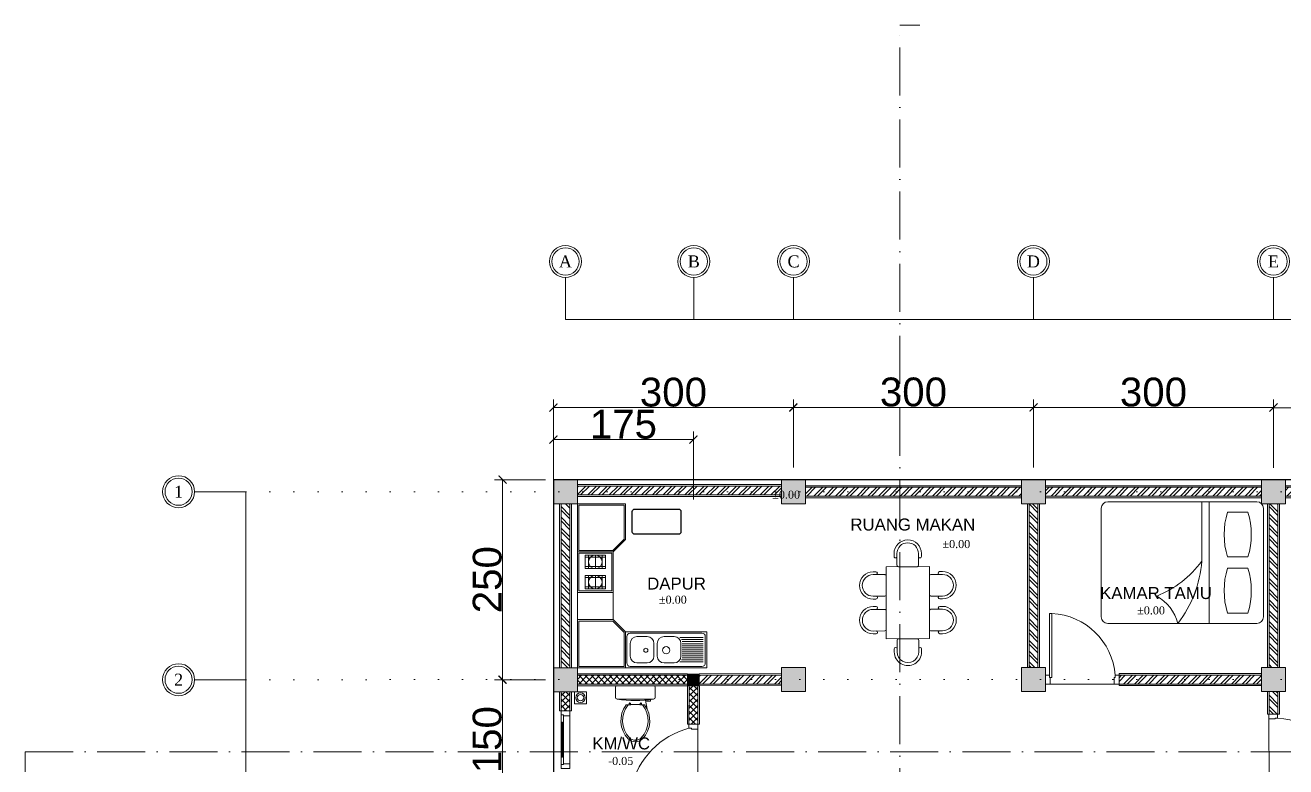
# Model space of a CAD drawing. Header units: millimetres. Extents: x -12161372 to 46643, y -9506984 to 15358.
# Drawn here: x 8129 to 9704, y 5931 to 6858 of the extents above; entities that cross this region are included whole.
import ezdxf

# ---------------------------------------------------------------- set-up
doc = ezdxf.new("R2010")
doc.units = ezdxf.units.MM
doc.linetypes.add('ACAD_ISO07W100', pattern=[3, 0, -3])
doc.linetypes.add('ACAD_ISO10W100', pattern=[18, 12, -3, 0, -3])
for name, color, linetype, lineweight in [('arsiran', 202, 'Continuous', 0), ('dimensi', 50, 'Continuous', 5), ('dinding', 110, 'Continuous', 9), ('furniture', 7, 'Continuous', 5), ('garis potongan', 3, 'ACAD_ISO10W100', 18), ('interior', 7, 'Continuous', 13), ('jendela', 7, 'Continuous', 15), ('kolom', 150, 'Continuous', 13), ('pintu', 7, 'Continuous', 13), ('teks', 255, 'Continuous', 5)]:
    doc.layers.add(name, color=color, linetype=linetype, lineweight=lineweight)
doc.layers.add('GRID', color=7, linetype='Continuous', plot=False)
doc.layers.add('lantai', color=9, linetype='Continuous')
doc.styles.get("Standard").update_dxf_attribs({"font": 'arial.ttf'})
doc.styles.add('teks2', font='times.ttf', dxfattribs={"height": 15})
doc.styles.add('teks3', font='times.ttf', dxfattribs={"height": 25})
doc.dimstyles.new('ISO-25', dxfattribs={"dimtxt": 4.5, "dimasz": 10, "dimexe": 10, "dimexo": 10, "dimtad": 1, "dimtxsty": 'Standard', "dimblk": 'ARCHTICK', "dimcen": 2.5, "dimclrt": 256, "dimadec": 0, "dimazin": 0, "dimtfac": 1, "dimtmove": 0, "dimatfit": 3, "dimfxl": 75, "dimfxlon": 1, "dimtfillclr": 256, "dimlwd": -1, "dimlwe": -1, "dimarcsym": 0})

# ---------------------------------------------------------------- blocks, each defined once
blk = doc.blocks.new('*U21')
at = {"layer": 'arsiran'}
h = blk.add_hatch(dxfattribs=at)
h.set_pattern_fill('ANSI32', color=256)
h.set_pattern_definition([(45, (-2340.073, -4513.269), (-6.735192, 6.735192), []), (45, (-2335.583, -4513.269), (-6.735192, 6.735192), [])])
h.paths.add_polyline_path([(0, 5.5), (0, -5.5), (204.6, -5.5), (204.6, 5.5)])
blk.add_lwpolyline([(0, -5.5), (204.6, -5.5), (204.6, 5.5), (0, 5.5)], close=True, dxfattribs=at)
at = {"layer": 'dinding'}
blk.add_lwpolyline([(0, -7.5), (204.6, -7.5), (204.6, 7.5), (0, 7.5)], close=True, dxfattribs=at)
blk = doc.blocks.new('*U22')
at = {"layer": 'arsiran'}
h = blk.add_hatch(dxfattribs=at)
h.set_pattern_fill('ANSI32', color=256)
h.set_pattern_definition([(45, (-2339.748, -4513.269), (-6.735192, 6.735192), []), (45, (-2335.258, -4513.269), (-6.735192, 6.735192), [])])
h.paths.add_polyline_path([(0, 5.5), (0, -5.5), (204.9, -5.5), (204.9, 5.5)])
blk.add_lwpolyline([(0, -5.5), (204.9, -5.5), (204.9, 5.5), (0, 5.5)], close=True, dxfattribs=at)
at = {"layer": 'dinding'}
blk.add_lwpolyline([(0, -7.5), (204.9, -7.5), (204.9, 7.5), (0, 7.5)], close=True, dxfattribs=at)
blk = doc.blocks.new('*U23')
at = {"layer": 'arsiran'}
h = blk.add_hatch(dxfattribs=at)
h.set_pattern_fill('ANSI32', color=256)
h.set_pattern_definition([(45, (-2339.681, -4513.269), (-6.735192, 6.735192), []), (45, (-2335.191, -4513.269), (-6.735192, 6.735192), [])])
h.paths.add_polyline_path([(0, 5.5), (0, -5.5), (205, -5.5), (205, 5.5)])
blk.add_lwpolyline([(0, -5.5), (205, -5.5), (205, 5.5), (0, 5.5)], close=True, dxfattribs=at)
at = {"layer": 'dinding'}
blk.add_lwpolyline([(0, -7.5), (205, -7.5), (205, 7.5), (0, 7.5)], close=True, dxfattribs=at)
blk = doc.blocks.new('*U24')
at = {"layer": 'arsiran'}
h = blk.add_hatch(dxfattribs=at)
h.set_pattern_fill('ANSI32', color=256)
h.set_pattern_definition([(45, (-2289.681, -4513.269), (-6.735192, 6.735192), []), (45, (-2285.191, -4513.269), (-6.735192, 6.735192), [])])
h.paths.add_polyline_path([(0, 5.5), (0, -5.5), (255, -5.5), (255, 5.5)])
blk.add_lwpolyline([(0, -5.5), (255, -5.5), (255, 5.5), (0, 5.5)], close=True, dxfattribs=at)
at = {"layer": 'dinding'}
blk.add_lwpolyline([(0, -7.5), (255, -7.5), (255, 7.5), (0, 7.5)], close=True, dxfattribs=at)
blk = doc.blocks.new('*U4')
at = {"layer": 'arsiran'}
h = blk.add_hatch(dxfattribs=at)
h.set_pattern_fill('ANSI32', color=256)
h.set_pattern_definition([(45, (-2274.681, -4513.269), (-6.735192, 6.735192), []), (45, (-2270.191, -4513.269), (-6.735192, 6.735192), [])])
h.paths.add_polyline_path([(0, 5.5), (0, -5.5), (270, -5.5), (270, 5.5)])
blk.add_lwpolyline([(0, -5.5), (270, -5.5), (270, 5.5), (0, 5.5)], close=True, dxfattribs=at)
at = {"layer": 'dinding'}
blk.add_lwpolyline([(0, -7.5), (270, -7.5), (270, 7.5), (0, 7.5)], close=True, dxfattribs=at)
blk = doc.blocks.new('*U38')
at = {"layer": 'arsiran'}
h = blk.add_hatch(dxfattribs=at)
h.set_pattern_fill('ANSI32', color=256)
h.set_pattern_definition([(45, (-2366.681, -4513.269), (-6.735192, 6.735192), []), (45, (-2362.191, -4513.269), (-6.735192, 6.735192), [])])
h.paths.add_polyline_path([(0, 5.5), (0, -5.5), (178, -5.5), (178, 5.5)])
blk.add_lwpolyline([(0, -5.5), (178, -5.5), (178, 5.5), (0, 5.5)], close=True, dxfattribs=at)
at = {"layer": 'dinding'}
blk.add_lwpolyline([(0, -7.5), (178, -7.5), (178, 7.5), (0, 7.5)], close=True, dxfattribs=at)
blk = doc.blocks.new('*U39')
at = {"layer": 'arsiran'}
h = blk.add_hatch(dxfattribs=at)
h.set_pattern_fill('ANSI32', color=256, angle=0.2241)
h.set_pattern_definition([(45.22412, (-2498.637, -4523.077), (-6.761486, 6.708795), []), (45.22412, (-2494.147, -4523.059), (-6.761486, 6.708795), [])])
h.paths.add_polyline_path([(0, 5.5), (0, -5.5), (28.4, -5.4), (28.3, 5.6)])
blk.add_lwpolyline([(0, -5.5), (28.4, -5.4), (28.3, 5.6), (0, 5.5)], close=True, dxfattribs=at)
at = {"layer": 'dinding'}
blk.add_lwpolyline([(0, -7.5), (28.4, -7.4), (28.3, 7.6), (0, 7.5)], close=True, dxfattribs=at)
blk = doc.blocks.new('*U67')
at = {"layer": 'arsiran'}
h = blk.add_hatch(dxfattribs=at)
h.set_pattern_fill('ANSI32', color=256, angle=0.0417)
h.set_pattern_definition([(45.04173, (-2438.656, -4515.046), (-6.740095, 6.730285), []), (45.04173, (-2434.166, -4515.042), (-6.740095, 6.730285), [])])
h.paths.add_polyline_path([(0, 5.5), (0, -5.5), (102.7, -5.4), (102.7, 5.6)])
blk.add_lwpolyline([(0, -5.5), (102.7, -5.4), (102.7, 5.6), (0, 5.5)], close=True, dxfattribs=at)
at = {"layer": 'dinding'}
blk.add_lwpolyline([(0, -7.5), (102.7, -7.4), (102.7, 7.6), (0, 7.5)], close=True, dxfattribs=at)
blk = doc.blocks.new('A$C5AA626B0')
for p, q in [((661, 1672), (661, 1732)), ((721, 1488), (721, 1732)), ((1171, 1732), (1171, 1488)), ((1231, 1732), (1231, 1672)), ((1386, 1732), (1386, 1672)), ((1446, 1732), (1446, 1488)), ((1896, 1488), (1896, 1732)), ((1956, 1672), (1956, 1732)), ((558, 1458), (2058, 1458)), ((558, 558), (558, 1458)), ((1476, 1458), (1866, 1458)), ((2058, 1458), (2058, 558)), ((285, 1293), (345, 1293)), ((285, 1233), (528, 1233)), ((558, 1203), (558, 813)), ((2058, 813), (2058, 1203)), ((2088, 1233), (2332, 1233)), ((2272, 1293), (2332, 1293)), ((528, 783), (285, 783)), ((345, 723), (285, 723)), ((2058, 558), (558, 558)), ((721, 528), (721, 285)), ((1171, 285), (1171, 528)), ((1446, 285), (1446, 528)), ((1476, 558), (1866, 558)), ((1896, 528), (1896, 285)), ((2332, 783), (2088, 783)), ((2332, 723), (2272, 723)), ((661, 345), (661, 285)), ((1231, 285), (1231, 345)), ((1386, 285), (1386, 345)), ((1956, 345), (1956, 285))]:
    blk.add_line(p, q)
for centre, radius, start, end in [((946, 1732), 285, 0, 180), ((946, 1732), 225, 0, 180), ((1671, 1732), 285, 0, 180), ((1671, 1732), 225, 0, 180), ((691, 1672), 30, 180, 0), ((1201, 1672), 30, 180, 0), ((1416, 1672), 30, 180, 0), ((1926, 1672), 30, 180, 0), ((751, 1488), 30, 180, 270), ((1141, 1488), 30, 270, 0), ((1476, 1488), 30, 180, 270), ((1866, 1488), 30, 270, 0), ((285, 1008), 285, 90, 270), ((285, 1008), 225, 90, 270), ((345, 1263), 30, 270, 90), ((528, 1203), 30, 0, 90), ((2088, 1203), 30, 90, 180), ((2272, 1263), 30, 90, 270), ((2332, 1008), 285, 270, 90), ((2332, 1008), 225, 270, 90), ((528, 813), 30, 270, 0), ((2088, 813), 30, 180, 270), ((345, 753), 30, 270, 90), ((751, 528), 30, 90, 180), ((1141, 528), 30, 0, 90), ((1476, 528), 30, 90, 180), ((1866, 528), 30, 0, 90), ((2272, 753), 30, 90, 270), ((691, 345), 30, 0, 180), ((946, 285), 285, 180, 0), ((946, 285), 225, 180, 0), ((1201, 345), 30, 0, 180), ((1416, 345), 30, 0, 180), ((1671, 285), 285, 180, 0), ((1671, 285), 225, 180, 0), ((1926, 345), 30, 0, 180)]:
    blk.add_arc(centre, radius, start, end)
blk = doc.blocks.new('_ArchTick')
at = {"color": 0, "linetype": 'ByBlock', "const_width": 0.15}
blk.add_lwpolyline([(-0.5, -0.5), (0.5, 0.5)], dxfattribs=at)
blk = doc.blocks.new('*D340')
at = {"layer": 'Defpoints', "color": 0, "ltscale": 10, "transparency": 16777216}
for p in [(9088.8, 6380.5), (8788.8, 6290.3), (9088.8, 6290.3)]:
    blk.add_point(p, dxfattribs=at)
at = {"layer": 'dimensi', "color": 0, "ltscale": 10, "transparency": 16777216}
for p, q in [((8788.8, 6305.5), (8788.8, 6390.5)), ((9088.8, 6305.5), (9088.8, 6390.5)), ((8788.8, 6380.5), (9088.8, 6380.5))]:
    blk.add_line(p, q, dxfattribs=at)
at = {"layer": 'dimensi', "color": 0, "ltscale": 10, "transparency": 16777216, "xscale": 10, "yscale": 10, "zscale": 10, "rotation": 180}
blk.add_blockref('_ArchTick', (8788.8, 6380.5), dxfattribs=at)
at = {"layer": 'dimensi', "color": 0, "ltscale": 10, "transparency": 16777216, "xscale": 10, "yscale": 10, "zscale": 10}
blk.add_blockref('_ArchTick', (9088.8, 6380.5), dxfattribs=at)
at = {"layer": 'dimensi', "ltscale": 10, "transparency": 16777216, "insert": (8938.8, 6399.5), "char_height": 4.5, "attachment_point": 5}
blk.add_mtext('{\\H8x;300}', dxfattribs=at)
blk = doc.blocks.new('*D341')
at = {"layer": 'Defpoints', "color": 0, "ltscale": 10, "transparency": 16777216}
for p in [(9388.8, 6380.6), (9088.8, 6290.3), (9388.8, 6290.3)]:
    blk.add_point(p, dxfattribs=at)
at = {"layer": 'dimensi', "color": 0, "ltscale": 10, "transparency": 16777216}
for p, q in [((9088.8, 6305.6), (9088.8, 6390.6)), ((9388.8, 6305.6), (9388.8, 6390.6)), ((9088.8, 6380.6), (9388.8, 6380.6))]:
    blk.add_line(p, q, dxfattribs=at)
at = {"layer": 'dimensi', "color": 0, "ltscale": 10, "transparency": 16777216, "xscale": 10, "yscale": 10, "zscale": 10, "rotation": 180}
blk.add_blockref('_ArchTick', (9088.8, 6380.6), dxfattribs=at)
at = {"layer": 'dimensi', "color": 0, "ltscale": 10, "transparency": 16777216, "xscale": 10, "yscale": 10, "zscale": 10}
blk.add_blockref('_ArchTick', (9388.8, 6380.6), dxfattribs=at)
at = {"layer": 'dimensi', "ltscale": 10, "transparency": 16777216, "insert": (9238.8, 6399.7), "char_height": 4.5, "attachment_point": 5}
blk.add_mtext('{\\H8x;300}', dxfattribs=at)
blk = doc.blocks.new('*D342')
at = {"layer": 'Defpoints', "color": 0, "ltscale": 10, "transparency": 16777216}
for p in [(9688.8, 6380.6), (9388.8, 6290.3), (9688.8, 6290.3)]:
    blk.add_point(p, dxfattribs=at)
at = {"layer": 'dimensi', "color": 0, "ltscale": 10, "transparency": 16777216}
for p, q in [((9388.8, 6305.6), (9388.8, 6390.6)), ((9688.8, 6305.6), (9688.8, 6390.6)), ((9388.8, 6380.6), (9688.8, 6380.6))]:
    blk.add_line(p, q, dxfattribs=at)
at = {"layer": 'dimensi', "color": 0, "ltscale": 10, "transparency": 16777216, "xscale": 10, "yscale": 10, "zscale": 10, "rotation": 180}
blk.add_blockref('_ArchTick', (9388.8, 6380.6), dxfattribs=at)
at = {"layer": 'dimensi', "color": 0, "ltscale": 10, "transparency": 16777216, "xscale": 10, "yscale": 10, "zscale": 10}
blk.add_blockref('_ArchTick', (9688.8, 6380.6), dxfattribs=at)
at = {"layer": 'dimensi', "ltscale": 10, "transparency": 16777216, "insert": (9538.8, 6399.6), "char_height": 4.5, "attachment_point": 5}
blk.add_mtext('{\\H8x;300}', dxfattribs=at)
blk = doc.blocks.new('*D343')
at = {"layer": 'Defpoints', "color": 0, "ltscale": 10, "transparency": 16777216}
for p in [(9988.8, 6380.3), (9688.8, 6290.9), (9988.8, 6290.3)]:
    blk.add_point(p, dxfattribs=at)
at = {"layer": 'dimensi', "color": 0, "ltscale": 10, "transparency": 16777216}
for p, q in [((9688.8, 6305.3), (9688.8, 6390.3)), ((9988.8, 6305.3), (9988.8, 6390.3)), ((9688.8, 6380.3), (9988.8, 6380.3))]:
    blk.add_line(p, q, dxfattribs=at)
at = {"layer": 'dimensi', "color": 0, "ltscale": 10, "transparency": 16777216, "xscale": 10, "yscale": 10, "zscale": 10, "rotation": 180}
blk.add_blockref('_ArchTick', (9688.8, 6380.3), dxfattribs=at)
at = {"layer": 'dimensi', "color": 0, "ltscale": 10, "transparency": 16777216, "xscale": 10, "yscale": 10, "zscale": 10}
blk.add_blockref('_ArchTick', (9988.8, 6380.3), dxfattribs=at)
at = {"layer": 'dimensi', "ltscale": 10, "transparency": 16777216, "insert": (9838.8, 6399.4), "char_height": 4.5, "attachment_point": 5}
blk.add_mtext('{\\H8x;300}', dxfattribs=at)
blk = doc.blocks.new('*D332')
at = {"layer": 'Defpoints', "color": 0, "ltscale": 10, "transparency": 16777216}
for p in [(8788.8, 6290.3), (8725.3, 6040.3), (8788.8, 6040.3)]:
    blk.add_point(p, dxfattribs=at)
at = {"layer": 'dimensi', "color": 0, "ltscale": 10, "transparency": 16777216}
for p, q in [((8778.8, 6290.3), (8715.3, 6290.3)), ((8725.3, 6290.3), (8725.3, 6040.3)), ((8778.8, 6040.3), (8715.3, 6040.3))]:
    blk.add_line(p, q, dxfattribs=at)
at = {"layer": 'dimensi', "color": 0, "ltscale": 10, "transparency": 16777216, "xscale": 10, "yscale": 10, "zscale": 10}
for p, rotation in [((8725.3, 6290.3), 90), ((8725.3, 6040.3), 270)]:
    blk.add_blockref('_ArchTick', p, dxfattribs=dict(at, rotation=rotation))
at = {"layer": 'dimensi', "ltscale": 10, "transparency": 16777216, "insert": (8706.3, 6165.3), "char_height": 4.5, "attachment_point": 5, "rotation": 90}
blk.add_mtext('{\\H8x;250}', dxfattribs=at)
blk = doc.blocks.new('*D348')
at = {"layer": 'Defpoints', "color": 0, "ltscale": 10, "transparency": 16777216}
for p in [(8788.8, 6040.3), (8725.2, 5890.3), (8788.8, 5890.3)]:
    blk.add_point(p, dxfattribs=at)
at = {"layer": 'dimensi', "color": 0, "ltscale": 10, "transparency": 16777216}
for p, q in [((8778.8, 6040.3), (8715.2, 6040.3)), ((8725.2, 6040.3), (8725.2, 5890.3)), ((8778.8, 5890.3), (8715.2, 5890.3))]:
    blk.add_line(p, q, dxfattribs=at)
at = {"layer": 'dimensi', "color": 0, "ltscale": 10, "transparency": 16777216, "xscale": 10, "yscale": 10, "zscale": 10}
for p, rotation in [((8725.2, 6040.3), 90), ((8725.2, 5890.3), 270)]:
    blk.add_blockref('_ArchTick', p, dxfattribs=dict(at, rotation=rotation))
at = {"layer": 'dimensi', "ltscale": 10, "transparency": 16777216, "insert": (8706.2, 5965.3), "char_height": 4.5, "attachment_point": 5, "rotation": 90}
blk.add_mtext('{\\H8x;150}', dxfattribs=at)
blk = doc.blocks.new('*D333')
at = {"layer": 'Defpoints', "color": 0, "ltscale": 10, "transparency": 16777216}
for p in [(8963.8, 6340.4), (8963.8, 6040.3), (8788.8, 5869.3)]:
    blk.add_point(p, dxfattribs=at)
at = {"layer": 'dimensi', "color": 0, "ltscale": 10, "transparency": 16777216}
for p, q in [((8788.8, 6265.4), (8788.8, 6350.4)), ((8963.8, 6265.4), (8963.8, 6350.4)), ((8788.8, 6340.4), (8963.8, 6340.4))]:
    blk.add_line(p, q, dxfattribs=at)
at = {"layer": 'dimensi', "color": 0, "ltscale": 10, "transparency": 16777216, "xscale": 10, "yscale": 10, "zscale": 10, "rotation": 180}
blk.add_blockref('_ArchTick', (8788.8, 6340.4), dxfattribs=at)
at = {"layer": 'dimensi', "color": 0, "ltscale": 10, "transparency": 16777216, "xscale": 10, "yscale": 10, "zscale": 10}
blk.add_blockref('_ArchTick', (8963.8, 6340.4), dxfattribs=at)
at = {"layer": 'dimensi', "ltscale": 10, "transparency": 16777216, "insert": (8876.3, 6359.4), "char_height": 4.5, "attachment_point": 5}
blk.add_mtext('{\\H8x;175}', dxfattribs=at)

msp = doc.modelspace()

# ---------------------------------------------------------------- hatches: boundary and pattern name
at = {"layer": 'dinding'}
h = msp.add_hatch(dxfattribs=at)
h.set_pattern_fill('ANSI37', color=202, scale=1.7)
h.set_pattern_definition([(45, (3608.777, 1853.4026), (-3.816609, 3.816609), []), (135, (3608.777, 1853.4026), (-3.816609, -3.816609), [])])
h.paths.add_polyline_path([(8956.3, 6034.762), (8956.3, 6045.762), (8818.847, 6045.762), (8818.847, 6034.762)])
h = msp.add_hatch(dxfattribs=at)
h.set_pattern_fill('ANSI37', color=202, scale=1.7, angle=270)
h.set_pattern_definition([(315, (4616.9876, 11235.3317), (3.816609, 3.816609), []), (45, (4616.9876, 11235.3317), (-3.816609, 3.816609), [])])
h.paths.add_polyline_path([(8798.347, 6001.262), (8809.347, 6001.262), (8809.347, 6025.262), (8798.347, 6025.262)])
h = msp.add_hatch(dxfattribs=at)
h.set_pattern_fill('ANSI37', color=202, scale=1.7, angle=270)
h.set_pattern_definition([(315, (4776.9725, 11242.777), (3.816609, 3.816609), []), (45, (4776.9725, 11242.777), (-3.816609, 3.816609), [])])
h.paths.add_polyline_path([(8958.359, 5984.568), (8969.359, 5984.568), (8969.332, 6032.707), (8958.332, 6032.707)])
at = {"layer": 'kolom'}
h = msp.add_hatch(color=256, dxfattribs=at)
h.dxf.hatch_style = 1
h.paths.add_polyline_path([(8818.847, 6260.262), (8818.847, 6290.262), (8788.847, 6290.262), (8788.847, 6260.262)])
h = msp.add_hatch(color=256, dxfattribs=at)
h.dxf.hatch_style = 1
h.paths.add_polyline_path([(9103.847, 6260.262), (9103.847, 6290.262), (9073.847, 6290.262), (9073.847, 6260.262)])
h = msp.add_hatch(color=256, dxfattribs=at)
h.dxf.hatch_style = 1
h.paths.add_polyline_path([(9403.847, 6260.262), (9403.847, 6290.262), (9373.847, 6290.262), (9373.847, 6260.262)])
h = msp.add_hatch(color=256, dxfattribs=at)
h.dxf.hatch_style = 1
h.paths.add_polyline_path([(9703.847, 6260.262), (9703.847, 6290.262), (9673.847, 6290.262), (9673.847, 6260.262)])
h = msp.add_hatch(color=256, dxfattribs=at)
h.dxf.hatch_style = 1
h.paths.add_polyline_path([(8818.847, 6025.262), (8818.847, 6055.262), (8788.847, 6055.262), (8788.847, 6025.262)])
h = msp.add_hatch(color=256, dxfattribs=at)
h.dxf.hatch_style = 1
h.paths.add_polyline_path([(9103.847, 6025.337), (9103.847, 6055.337), (9073.847, 6055.337), (9073.847, 6025.337)])
h = msp.add_hatch(color=256, dxfattribs=at)
h.dxf.hatch_style = 1
h.paths.add_polyline_path([(9403.847, 6025.329), (9403.847, 6055.329), (9373.847, 6055.329), (9373.847, 6025.329)])
h = msp.add_hatch(color=256, dxfattribs=at)
h.dxf.hatch_style = 1
h.paths.add_polyline_path([(9703.847, 6025.654), (9703.847, 6055.654), (9673.847, 6055.654), (9673.847, 6025.654)])
h = msp.add_hatch(color=256, dxfattribs=at)
h.dxf.hatch_style = 1
h.paths.add_polyline_path([(8971.305, 6047.76), (8956.305, 6047.76), (8956.305, 6032.76), (8971.305, 6032.76)])

# ---------------------------------------------------------------- linework, layer by layer
at = {"layer": 'arsiran'}
for points in [[(8956.3, 6045.762), (8818.847, 6045.762)], [(8818.847, 6034.762), (8956.3, 6034.762)], [(8798.347, 6025.262), (8798.347, 6001.262)], [(8809.347, 6001.262), (8809.347, 6025.262)], [(8958.332, 6032.707), (8958.248, 5984.561)], [(8969.429, 5984.568), (8969.429, 6032.707)]]:
    msp.add_lwpolyline(points, dxfattribs=at)
at = {"layer": 'dinding'}
for points in [[(8818.847, 6032.762), (8956.3, 6032.762), (8956.3, 6047.762), (8818.847, 6047.762)], [(8796.347, 6025.262), (8796.347, 6001.262), (8811.347, 6001.262), (8811.347, 6025.262)], [(8956.347, 6032.707), (8956.359, 5984.568), (8971.359, 5984.568), (8971.347, 6032.707)]]:
    msp.add_lwpolyline(points, close=True, dxfattribs=at)
at = {"layer": 'furniture'}
for p, q in [((8818.847, 6200.21), (8818.847, 6260.262)), ((8818.847, 6260.262), (8878.898, 6260.262)), ((8820.538, 6201.902), (8820.538, 6258.57)), ((8820.538, 6258.57), (8877.207, 6258.57)), ((8877.207, 6258.57), (8877.207, 6216.135)), ((8878.898, 6260.262), (8878.898, 6215.435)), ((8878.898, 6260.262), (8878.898, 6215.435)), ((8877.207, 6216.135), (8862.973, 6201.902)), ((8878.898, 6215.435), (8863.674, 6200.21)), ((8818.847, 6200.21), (8863.674, 6200.21)), ((8818.847, 6149.462), (8818.847, 6200.21)), ((8863.674, 6200.21), (8818.847, 6200.21)), ((8862.973, 6201.902), (8820.538, 6201.902)), ((8820.538, 6198.519), (8861.982, 6198.519)), ((8820.538, 6151.154), (8820.538, 6198.519)), ((8828.574, 6195.981), (8853.947, 6195.981)), ((8828.574, 6179.065), (8828.574, 6195.981)), ((8828.574, 6193.444), (8853.947, 6193.444)), ((8832.803, 6179.065), (8832.803, 6195.981)), ((8841.26, 6179.065), (8841.26, 6195.981)), ((8849.718, 6195.981), (8849.718, 6179.065)), ((8853.947, 6195.981), (8853.947, 6179.065)), ((8861.982, 6198.519), (8861.982, 6151.154)), ((8863.674, 6200.21), (8863.674, 6149.462)), ((8853.947, 6181.603), (8828.574, 6181.603)), ((8853.947, 6179.065), (8828.574, 6179.065)), ((8828.574, 6170.607), (8828.574, 6153.691)), ((8853.947, 6170.607), (8828.574, 6170.607)), ((8853.947, 6168.07), (8828.574, 6168.07)), ((8832.803, 6170.607), (8832.803, 6153.691)), ((8841.26, 6170.607), (8841.26, 6153.691)), ((8849.718, 6153.691), (8849.718, 6170.607)), ((8853.947, 6153.691), (8853.947, 6170.607)), ((8861.982, 6151.154), (8820.538, 6151.154)), ((8828.574, 6156.229), (8853.947, 6156.229)), ((8828.574, 6153.691), (8853.947, 6153.691)), ((8818.847, 6115.313), (8818.847, 6055.262)), ((8863.674, 6115.313), (8818.847, 6115.313)), ((8820.538, 6113.622), (8820.538, 6056.953)), ((8862.973, 6113.622), (8820.538, 6113.622)), ((8877.207, 6099.388), (8862.973, 6113.622)), ((8878.898, 6100.089), (8863.674, 6115.313)), ((8877.207, 6056.953), (8877.207, 6099.388)), ((8878.898, 6055.262), (8878.898, 6100.089)), ((8878.898, 6055.262), (8878.898, 6100.089)), ((8878.898, 6055.262), (8878.898, 6100.089)), ((8878.898, 6055.262), (8878.898, 6100.089)), ((8878.898, 6100.089), (8878.898, 6055.262)), ((8878.898, 6100.089), (8980.394, 6100.089)), ((8884.819, 6098.397), (8974.473, 6098.397)), ((8980.394, 6055.262), (8980.394, 6100.089)), ((8880.59, 6061.182), (8880.59, 6094.168)), ((8884.819, 6069.64), (8884.819, 6085.711)), ((8893.277, 6094.168), (8905.964, 6094.168)), ((8914.422, 6069.64), (8914.422, 6085.711)), ((8918.651, 6069.64), (8918.651, 6085.711)), ((8927.109, 6094.168), (8939.796, 6094.168)), ((8946.96, 6092.9), (8976.165, 6092.9)), ((8948.254, 6069.64), (8948.254, 6085.711)), ((8948.817, 6090.362), (8976.165, 6090.362)), ((8949.723, 6087.825), (8976.165, 6087.825)), ((8949.945, 6085.288), (8976.165, 6085.288)), ((8949.945, 6082.75), (8976.165, 6082.75)), ((8978.702, 6094.168), (8978.702, 6061.182)), ((8949.723, 6067.526), (8976.165, 6067.526)), ((8949.945, 6080.213), (8976.165, 6080.213)), ((8949.945, 6077.675), (8976.165, 6077.675)), ((8949.945, 6075.138), (8976.165, 6075.138)), ((8949.945, 6072.601), (8976.165, 6072.601)), ((8949.945, 6070.063), (8976.165, 6070.063)), ((8818.847, 6055.262), (8878.898, 6055.262)), ((8820.538, 6056.953), (8877.207, 6056.953)), ((8980.394, 6055.262), (8878.898, 6055.262)), ((8974.473, 6056.953), (8884.819, 6056.953)), ((8905.964, 6061.182), (8893.277, 6061.182)), ((8939.796, 6061.182), (8927.109, 6061.182)), ((8946.96, 6062.451), (8976.165, 6062.451)), ((8948.817, 6064.989), (8976.165, 6064.989))]:
    msp.add_line(p, q, dxfattribs=at)
at = {"layer": 'furniture', "lineweight": 0}
for p, q in [((9668.115, 6262.636), (9481.686, 6262.636)), ((9599.173, 6262.636), (9599.173, 6188.427)), ((9608.387, 6262.636), (9608.387, 6110.655)), ((9473.58, 6254.53), (9473.58, 6118.761)), ((9656.861, 6249.69), (9631.4, 6249.69)), ((9676.221, 6118.761), (9676.221, 6254.53)), ((9656.861, 6193.675), (9631.4, 6193.675)), ((9656.861, 6179.616), (9631.4, 6179.616)), ((9631.4, 6123.601), (9656.861, 6123.601)), ((9481.686, 6110.655), (9668.115, 6110.655))]:
    msp.add_line(p, q, dxfattribs=at)
at = {"layer": 'furniture', "ltscale": 10}
msp.add_lwpolyline([(8818.847, 6149.462), (8863.674, 6149.462), (8863.674, 6115.313), (8818.847, 6115.313)], close=True, dxfattribs=at)
at = {"layer": 'furniture'}
for centre, radius in [((8841.26, 6187.523), 8.458), ((8841.26, 6162.149), 8.458), ((8904.376, 6077.109), 2.562), ((8929.74, 6077.109), 4.503)]:
    msp.add_circle(centre, radius, dxfattribs=at)
at = {"layer": 'furniture', "lineweight": 0}
for centre, radius, start, end in [((9481.686, 6254.53), 8.106, 90, 180), ((9668.115, 6254.53), 8.106, 0, 90), ((9721.702, 6221.682), 94.546, 162.768704, 197.231296), ((9566.558, 6221.682), 94.546, 342.768704, 17.231296), ((9496.801, 6262.646), 126.446, 291.348472, 324.057918), ((9455.889, 6198.863), 143.663, 322.121347, 355.834124), ((9721.702, 6151.609), 94.546, 162.768704, 197.231296), ((9566.558, 6151.609), 94.546, 342.768704, 17.231296), ((9515.715, 6096.581), 55.387, 14.720065, 60.686325), ((9481.686, 6118.761), 8.106, 180, 270), ((9668.115, 6118.761), 8.106, 270, 0)]:
    msp.add_arc(centre, radius, start, end, dxfattribs=at)
at = {"layer": 'furniture'}
for centre, radius, start, end in [((8884.819, 6094.168), 4.229, 90, 180), ((8974.473, 6094.168), 4.229, 0, 90), ((8893.277, 6085.711), 8.458, 90, 180), ((8905.964, 6085.711), 8.458, 0, 90), ((8927.109, 6085.711), 8.458, 90, 180), ((8939.796, 6085.711), 8.458, 0, 90), ((8893.277, 6069.64), 8.458, 180, 270), ((8905.964, 6069.64), 8.458, 270, 0), ((8927.109, 6069.64), 8.458, 180, 270), ((8939.796, 6069.64), 8.458, 270, 0), ((8884.819, 6061.182), 4.229, 180, 270), ((8974.473, 6061.182), 4.229, 270, 0)]:
    msp.add_arc(centre, radius, start, end, dxfattribs=at)
at = {"layer": 'garis potongan', "ltscale": 5}
for points in [[(9246.962, 4518.052), (9221.962, 4518.052), (9221.962, 6858.383), (9246.962, 6858.383)], [(8128.646, 5925.082), (8128.646, 5950.082), (10631.192, 5950.082), (10631.192, 5925.082)]]:
    msp.add_lwpolyline(points, dxfattribs=at)
at = {"layer": 'GRID'}
msp.add_lwpolyline([(8887.428, 6225.044), (8887.428, 6250.594, -0.41421356), (8890.419, 6253.585), (8945.27, 6253.585, -0.41421356), (8948.261, 6250.594), (8948.261, 6225.044, -0.41421356), (8945.27, 6222.053), (8890.419, 6222.053, -0.41421356)], format="xyb", close=True, dxfattribs=at)
at = {"layer": 'interior'}
msp.add_line((8904.019, 6014.779), (8905.944, 6003.437), dxfattribs=at)
msp.add_lwpolyline([(8815.162, 6025.262), (8830.162, 6025.262), (8830.162, 6010.262), (8815.162, 6010.262)], close=True, dxfattribs=at)
msp.add_lwpolyline([(8866.393, 6017.989), (8866.393, 6030.762, -0.41421356), (8868.393, 6032.762), (8914.081, 6032.762, -0.41421356), (8916.081, 6030.762), (8916.081, 6017.989, -0.41421356), (8914.081, 6015.989), (8868.393, 6015.989, -0.41421356)], format="xyb", close=True, dxfattribs=at)
for points in [[(8879.697, 6008.648, 0.36578103), (8882.33, 5966.366, 0.20595815), (8891.237, 5962.61, 0.20595815), (8900.144, 5966.366, 0.36578103), (8902.777, 6008.648)], [(8882.235, 6008.648, 0.37975201), (8883.773, 5967.75, 0.20627472), (8891.237, 5964.61, 0.20627472), (8898.7, 5967.75, 0.37975201), (8900.239, 6008.648)]]:
    msp.add_lwpolyline(points, format="xyb", dxfattribs=at)
for points in [[(8879.697, 6008.648), (8885.24, 6008.648), (8885.679, 6009.345), (8896.795, 6009.345), (8897.234, 6008.648), (8902.777, 6008.648)], [(8883.692, 6008.648), (8883.692, 6010.57), (8885.24, 6010.57), (8885.24, 6008.648)], [(8898.782, 6008.648), (8898.782, 6010.57), (8897.234, 6010.57), (8897.234, 6008.648)], [(8905.44, 6014.908), (8905.44, 6013.565), (8910.235, 6013.565), (8910.235, 6015.445)]]:
    msp.add_lwpolyline(points, dxfattribs=at)
for radius in [6, 4]:
    msp.add_circle((8822.662, 6017.762), radius, dxfattribs=at)
for centre, radius, start, end in [((8891.237, 6163.429), 149.199, 261.19285, 278.80715), ((8884.466, 6010.57), 0.774, 0, 180), ((8898.008, 6010.57), 0.774, 0, 180)]:
    msp.add_arc(centre, radius, start, end, dxfattribs=at)
at = {"layer": 'jendela'}
msp.add_line((8809.347, 5995.262), (8809.347, 5935.262), dxfattribs=at)
for points in [[(8798.347, 5996.262), (8798.347, 5934.262), (8801.347, 5934.262), (8801.347, 5996.262)], [(8800.147, 5987.262), (8800.147, 5943.262), (8799.547, 5943.262), (8799.547, 5987.262)]]:
    msp.add_lwpolyline(points, close=True, dxfattribs=at)
at = {"layer": 'kolom'}
for points in [[(8788.847, 6260.262), (8818.847, 6260.262), (8818.847, 6290.262), (8788.847, 6290.262)], [(9073.847, 6260.262), (9103.847, 6260.262), (9103.847, 6290.262), (9073.847, 6290.262)], [(9373.847, 6260.262), (9403.847, 6260.262), (9403.847, 6290.262), (9373.847, 6290.262)], [(9673.847, 6260.262), (9703.847, 6260.262), (9703.847, 6290.262), (9673.847, 6290.262)], [(8788.847, 6025.262), (8818.847, 6025.262), (8818.847, 6055.262), (8788.847, 6055.262)], [(9073.847, 6025.337), (9103.847, 6025.337), (9103.847, 6055.337), (9073.847, 6055.337)], [(9373.847, 6025.329), (9403.847, 6025.329), (9403.847, 6055.329), (9373.847, 6055.329)], [(9673.847, 6025.654), (9703.847, 6025.654), (9703.847, 6055.654), (9673.847, 6055.654)]]:
    msp.add_lwpolyline(points, close=True, dxfattribs=at)
at = {"layer": 'lantai'}
msp.add_lwpolyline([(8788.847, 5290.262), (9988.847, 5290.262), (9988.847, 6290.262), (8788.847, 6290.262)], close=True, dxfattribs=at)
at = {"layer": 'pintu'}
for p, q in [((9409.847, 6034.829), (9409.847, 6034.829)), ((9409.847, 6034.829), (9489.847, 6034.829)), ((9683.323, 5911.262), (9683.01, 5991.261)), ((8969.34, 5903.76), (8969.254, 5978.76))]:
    msp.add_line(p, q, dxfattribs=at)
for points in [[(9408.847, 6042.812), (9411.847, 6042.812), (9411.847, 6122.812), (9408.847, 6122.812)], [(8809.347, 6001.262), (8809.347, 5995.262), (8801.347, 5995.262), (8801.347, 5996.262), (8798.347, 5996.262), (8798.347, 6001.262)], [(8809.347, 5929.262), (8809.347, 5935.262), (8801.347, 5935.262), (8801.347, 5934.262), (8798.347, 5934.262), (8798.347, 5929.262)]]:
    msp.add_lwpolyline(points, close=True, dxfattribs=at)
for points in [[(9403.847, 6034.83), (9403.847, 6034.829), (9409.847, 6034.829), (9409.847, 6042.812), (9408.847, 6042.812), (9408.847, 6045.812), (9403.847, 6045.812), (9403.847, 6034.829)], [(9495.847, 6034.829), (9495.847, 6045.829), (9490.847, 6045.829), (9490.847, 6042.829), (9489.847, 6042.829), (9489.847, 6034.829), (9495.847, 6034.829)], [(9682.987, 5997.261), (9693.986, 5997.304), (9694.006, 5992.304), (9691.006, 5992.292), (9691.01, 5991.292), (9683.01, 5991.261), (9682.987, 5997.261)], [(8969.248, 5984.574), (8958.248, 5984.561), (8958.254, 5979.561), (8961.254, 5979.565), (8961.255, 5978.565), (8969.255, 5978.574), (8969.248, 5984.574)]]:
    msp.add_lwpolyline(points, dxfattribs=at)
for centre, radius, start, end in [((9408.478, 6040.329), 82.552, 3.819975, 87.661227), ((9688.828, 5909.915), 82.552, 2.562894, 86.404147), ((8983.526, 5883.033), 99.782, 104.67103, 166.858457)]:
    msp.add_arc(centre, radius, start, end, dxfattribs=at)
at = {"layer": 'teks', "ltscale": 0.8}
for p, q in [((8803.847, 6490.588), (8803.847, 6543.046)), ((8964.332, 6490.588), (8964.332, 6543.046)), ((9088.986, 6490.588), (9088.986, 6543.046)), ((9388.704, 6490.588), (9388.704, 6543.046)), ((9688.847, 6490.588), (9688.847, 6543.046)), ((8404.321, 6275.262), (8340.364, 6275.262)), ((8404.321, 6040.262), (8340.364, 6040.262))]:
    msp.add_line(p, q, dxfattribs=at)
at = {"layer": 'teks', "ltscale": 10}
for p, q in [((8803.847, 6490.588), (9973.562, 6490.588)), ((8404.321, 6275.262), (8404.321, 5297.762))]:
    msp.add_line(p, q, dxfattribs=at)
at = {"layer": 'teks', "linetype": 'ACAD_ISO07W100', "ltscale": 10}
for p, q in [((8404.321, 6275.262), (9988.847, 6275.262)), ((8404.321, 6040.262), (9988.847, 6040.654))]:
    msp.add_line(p, q, dxfattribs=at)
at = {"layer": 'teks'}
for centre, radius in [((8803.847, 6563.046), 20), ((8803.847, 6563.046), 17), ((8964.332, 6563.046), 20), ((8964.332, 6563.046), 17), ((9088.986, 6563.046), 20), ((9088.986, 6563.046), 17), ((9388.704, 6563.046), 20), ((9388.704, 6563.046), 17), ((9688.847, 6563.046), 20), ((9688.847, 6563.046), 17), ((8320.364, 6275.262), 20), ((8320.364, 6275.262), 17), ((8320.364, 6040.262), 20), ((8320.364, 6040.262), 17)]:
    msp.add_circle(centre, radius, dxfattribs=at)

# ---------------------------------------------------------------- block references
at = {"layer": 'dinding'}
for name, p in [('*U24', (8818.847, 6276.871)), ('*U4', (9103.847, 6275.262)), ('*U4', (9403.847, 6275.262)), ('*U24', (9703.847, 6275.262)), ('*U67', (8971.11, 6040.262)), ('*U38', (9495.847, 6040.329))]:
    msp.add_blockref(name, p, dxfattribs=at)
at = {"layer": 'dinding', "rotation": 270}
for name, p in [('*U23', (8803.847, 6260.262)), ('*U22', (9388.847, 6260.262)), ('*U21', (9688.847, 6260.262)), ('*U39', (9688.847, 6025.654))]:
    msp.add_blockref(name, p, dxfattribs=at)
at = {"layer": 'furniture', "linetype": 'Continuous', "xscale": 0.05999999999999998, "yscale": 0.05999999999999998, "zscale": 0.05999999999999998, "rotation": 270.1211074098357}
msp.add_blockref('A$C5AA626B0', (9171.15, 6214.86), dxfattribs=at)

# ---------------------------------------------------------------- texts
at = {"layer": 'teks', "attachment_point": 5}
for s, width, insert, char_height, style in [('A', 35.65071, (8803.847, 6563.046), 15, 'teks2'), ('B', 35.65071, (8964.332, 6563.046), 15, 'teks2'), ('C', 35.65071, (9088.986, 6563.046), 15, 'teks2'), ('D', 35.65071, (9388.704, 6563.046), 15, 'teks2'), ('E', 35.65071, (9688.847, 6563.046), 15, 'teks2'), ('1', 35.65071, (8320.364, 6275.262), 15, 'teks2'), ('\\pxi-3,l4,t4;%%P0.00', 79.47508, (9074.743, 6271.46), 10, 'teks3'), ('\\pxi-3,l4,t4;%%P0.00', 79.47508, (9287.471, 6209.704), 10, 'teks3'), ('\\pxi-3,l4,t4;%%P0.00', 79.47508, (8933.136, 6140.173), 10, 'teks3'), ('\\pxi-3,l4,t4;%%P0.00', 79.47508, (9530.801, 6126.795), 10, 'teks3'), ('2', 35.65071, (8320.364, 6040.262), 15, 'teks2'), ('\\pxi-3,l4,t4;-0.05', 79.47508, (8867.902, 5938.644), 10, 'teks3')]:
    msp.add_mtext_dynamic_manual_height_columns(s, width=width, gutter_width=15, heights=[0], dxfattribs=dict(at, insert=insert, char_height=char_height, style=style))
at = {"layer": 'teks', "ltscale": 10, "char_height": 15, "attachment_point": 1}
for s, width, insert in [('RUANG MAKAN', 161.62992, (9160.038, 6241.751)), ('DAPUR', 126.22509, (8906.062, 6167.956)), ('KAMAR TAMU', 147.06365, (9472.15, 6156.07)), ('KM/WC', 86.43444, (8837.435, 5968.155))]:
    msp.add_mtext_dynamic_manual_height_columns(s, width=width, gutter_width=100, heights=[0], dxfattribs=dict(at, insert=insert))

# ---------------------------------------------------------------- dimensions: what is measured, and where the dimension line sits
at = {"layer": 'dimensi', "ltscale": 10}
for base, p1, p2, picture, middle in [((9088.847, 6380.471), (8788.847, 6290.262), (9088.847, 6290.262), '*D340', (8938.847, 6399.489)), ((9388.847, 6380.647), (9088.847, 6290.262), (9388.847, 6290.262), '*D341', (9238.847, 6399.665)), ((9688.847, 6380.584), (9388.847, 6290.262), (9688.847, 6290.262), '*D342', (9538.847, 6399.602)), ((9988.847, 6380.337), (9688.847, 6290.887), (9988.847, 6290.262), '*D343', (9838.847, 6399.355)), ((8963.847, 6340.362), (8788.847, 5869.32), (8963.847, 6040.262), '*D333', (8876.347, 6359.368))]:
    dim = msp.add_linear_dim(base=base, p1=p1, p2=p2, text='{\\H8x;<>}', dimstyle='ISO-25', dxfattribs=at)
    dim.commit()
    dim.dimension.update_dxf_attribs({"geometry": picture, "text_midpoint": middle})
for base, p1, p2, picture, middle in [((8725.273, 6040.262), (8788.847, 6290.262), (8788.847, 6040.262), '*D332', (8706.268, 6165.262)), ((8725.202, 5890.262), (8788.847, 6040.262), (8788.847, 5890.262), '*D348', (8706.196, 5965.262))]:
    dim = msp.add_linear_dim(base=base, p1=p1, p2=p2, angle=90, text='{\\H8x;<>}', dimstyle='ISO-25', dxfattribs=at)
    dim.commit()
    dim.dimension.update_dxf_attribs({"geometry": picture, "text_midpoint": middle})

doc.saveas('drawing.dxf')
